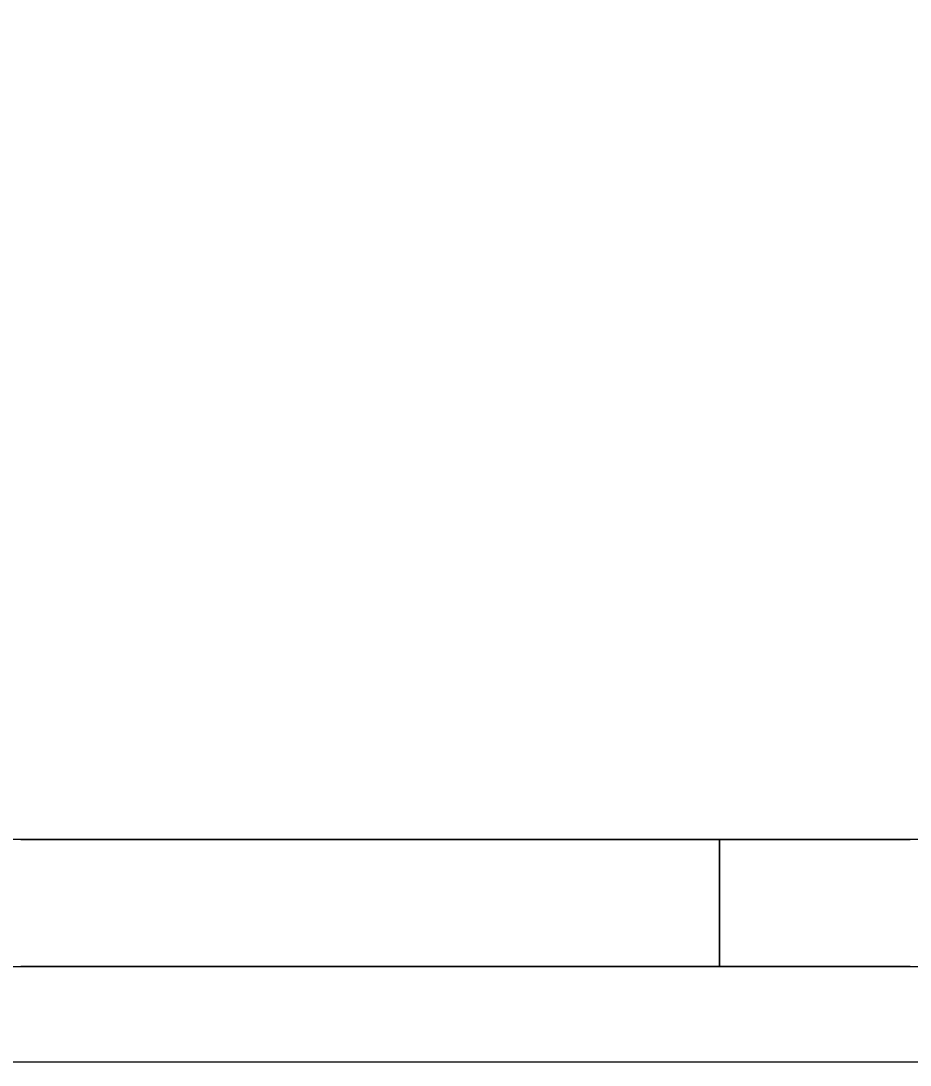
# Model space of a CAD drawing. Header units: millimetres. Extents: x 855 to 103073, y -1987 to 27400.
# Drawn here: x 31929.9 to 32069.9, y 7920.5 to 8084.9 of the extents above; entities that cross this region are included whole.
import ezdxf

# ---------------------------------------------------------------- set-up
doc = ezdxf.new("R2010")
doc.units = ezdxf.units.MM
doc.layers.add('A-ANNO-DIMS', color=7, linetype='Continuous', lineweight=9)
doc.layers.add('A-ANNO-DIMS-100', color=7, linetype='Continuous', lineweight=9)
doc.layers.add('A-WALL-FNSH-2', color=7, linetype='Continuous', lineweight=13, true_color=0x3c3c3c)
doc.layers.add('I-FURN-13', color=7, linetype='Continuous', lineweight=9, true_color=0xf0f0f0)
doc.styles.add('ISOCPEUR_3', font='isocpeur.ttf', dxfattribs={"width": 0.9, "height": 250})
doc.dimstyles.new('ISO-2_5_0_9К_БОЛЬШОЙ_3', dxfattribs={"dimscale": 304.8, "dimtxt": 248.995294, "dimasz": 0.492126, "dimexe": 0.393701, "dimexo": 0.984252, "dimgap": 0, "dimtad": 1, "dimdec": 0, "dimrnd": 10, "dimzin": 0, "dimdsep": 46, "dimtxsty": 'ISOCPEUR_3', "dimblk1": 'OBLIQUE', "dimblk2": 'OBLIQUE', "dimsah": 1, "dimcen": 0.09, "dimdle": 0.393701, "dimazin": 0, "dimtfac": 1, "dimtdec": 4, "dimtix": 1, "dimtmove": 0, "dimatfit": 3, "dimfxl": 1, "dimtvp": 1, "dimtolj": 1, "dimtzin": 0, "dimarcsym": 2})

# ---------------------------------------------------------------- blocks, each defined once
blk = doc.blocks.new('Бизиборд лего - бизиборд 1_21б-32328682-План разверток пом_ 1_02_ Этаж 1')
at = {"layer": 'I-FURN-13'}
for p, q in [((-1000, 20), (-1500, 20)), ((-1110, 20), (-1090, 20)), ((-1090, 20), (-1110, 20)), ((-1110, 20), (-1090, 20)), ((-1090, 20), (-1110, 20)), ((-1110, 20), (-1109.66, 20)), ((-1108.66, 20), (-1110, 20)), ((-1110, 20), (-1109.66, 20)), ((-1090, 20), (-1110, 20)), ((-1110, 20), (-1090, 20)), ((-1107.07, 20), (-1110, 20)), ((-1110, 20), (-1109.66, 20)), ((-1090, 20), (-1110, 20)), ((-1110, 20), (-1090, 20)), ((-1090, 20), (-1110, 20)), ((-1110, 20), (-1090, 20)), ((-1090, 20), (-1110, 20)), ((-1110, 20), (-1090, 20)), ((-1090, 20), (-1110, 20)), ((-1110, 20), (-1090, 20)), ((-1090, 20), (-1110, 20)), ((-1110, 20), (-1109.66, 20)), ((-1090, 20), (-1110, 20)), ((-1110, 20), (-1090, 20)), ((-1091.34, 20), (-1110, 20)), ((-1110, 20), (-1108.66, 20)), ((-1109.66, 20), (-1110, 20)), ((-1110, 20), (-1090, 20)), ((-1090, 20), (-1110, 20)), ((-1110, 20), (-1090, 20)), ((-1090, 20), (-1110, 20)), ((-1110, 20), (-1090, 20)), ((-1090, 20), (-1110, 20)), ((-1110, 20), (-1092.93, 20)), ((-1090, 20), (-1110, 20)), ((-1110, 20), (-1090, 20)), ((-1090, 20), (-1110, 20)), ((-1110, 20), (-1090, 20)), ((-1107.07, 20), (-1110, 20)), ((-1110, 20), (-1109.66, 20)), ((-1090, 20), (-1110, 20)), ((-1110, 20), (-1090, 20)), ((-1090, 20), (-1110, 20)), ((-1110, 20), (-1090, 20)), ((-1109.66, 20), (-1110, 20)), ((-1110, 20), (-1109.66, 20)), ((-1092.93, 20), (-1110, 20)), ((-1110, 20), (-1090, 20)), ((-1100, 20), (-1110, 20)), ((-1110, 20), (-1090, 20)), ((-1090, 20), (-1110, 20)), ((-1110, 20), (-1090, 20)), ((-1092.93, 20), (-1110, 20)), ((-1110, 20), (-1090, 20)), ((-1097.41, 20), (-1110, 20)), ((-1109.66, 20), (-1090, 20)), ((-1109.66, 20), (-1108.66, 20)), ((-1109.66, 20), (-1108.66, 20)), ((-1109.66, 20), (-1107.07, 20)), ((-1108.66, 20), (-1109.66, 20)), ((-1109.66, 20), (-1108.66, 20)), ((-1090.34, 20), (-1109.66, 20)), ((-1109.66, 20), (-1090, 20)), ((-1108.66, 20), (-1105.57, 20)), ((-1107.07, 20), (-1108.66, 20)), ((-1108.66, 20), (-1107.07, 20)), ((-1108.66, 20), (-1107.07, 20)), ((-1108.66, 20), (-1107.07, 20)), ((-1090, 20), (-1108.66, 20)), ((-1108.66, 20), (-1105, 20)), ((-1100, 20), (-1107.07, 20)), ((-1107.07, 20), (-1105, 20)), ((-1102.59, 20), (-1107.07, 20)), ((-1107.07, 20), (-1105, 20)), ((-1107.07, 20), (-1100, 20)), ((-1107.07, 20), (-1090, 20)), ((-1097.41, 20), (-1107.07, 20)), ((-1105, 20), (-1100.54, 20)), ((-1105, 20), (-1102.59, 20)), ((-1105, 20), (-1091.34, 20)), ((-1105, 20), (-1100, 20)), ((-1102.59, 20), (-1100, 20)), ((-1090, 20), (-1102.59, 20)), ((-1100, 20), (-1095.51, 20)), ((-1097.41, 20), (-1100, 20)), ((-1100, 20), (-1097.41, 20)), ((-1100, 20), (-1092.93, 20)), ((-1100, 20), (-1097.41, 20)), ((-1090, 20), (-1100, 20)), ((-1090, 20), (-1097.41, 20)), ((-1097.41, 20), (-1090, 20)), ((-1090, 20), (-1097.41, 20)), ((-1097.41, 20), (-1095, 20)), ((-1090, 20), (-1097.41, 20)), ((-1095, 20), (-1091.34, 20)), ((-1095, 20), (-1092.93, 20)), ((-1092.93, 20), (-1091.34, 20)), ((-1092.93, 20), (-1090, 20)), ((-1092.93, 20), (-1090, 20)), ((-1090, 20), (-1092.93, 20)), ((-1090, 20), (-1092.93, 20)), ((-1091.34, 20), (-1090, 20)), ((-1091.34, 20), (-1090.34, 20)), ((-1090, 20), (-1091.34, 20)), ((-1090.34, 20), (-1090, 20)), ((-1090, 20), (-1090.34, 20)), ((-1090, 20), (-1050, 20)), ((-1050, 20), (-1030.04, 20)), ((-1030.04, 20), (-1050, 20)), ((-1050, 20), (-1030.04, 20)), ((-1030.04, 20), (-1050, 20)), ((-1050, 20), (-1032.93, 20)), ((-1030.04, 20), (-1050, 20)), ((-1050, 20), (-1030.04, 20)), ((-1030.04, 20), (-1050, 20)), ((-1050, 20), (-1030.04, 20)), ((-1030.04, 20), (-1050, 20)), ((-1050, 20), (-1030.04, 20)), ((-1030.04, 20), (-1050, 20)), ((-1050, 20), (-1030.04, 20)), ((-1030.04, 20), (-1050, 20)), ((-1050, 20), (-1030.04, 20)), ((-1045, 20), (-1050, 20)), ((-1050, 20), (-1030.04, 20)), ((-1030.04, 20), (-1050, 20)), ((-1050, 20), (-1030.04, 20)), ((-1030.04, 20), (-1050, 20)), ((-1050, 20), (-1035, 20)), ((-1040, 20), (-1050, 20)), ((-1050, 20), (-1030.04, 20)), ((-1049.66, 20), (-1050, 20)), ((-1050, 20), (-1048.66, 20)), ((-1030.04, 20), (-1050, 20)), ((-1050, 20), (-1030.04, 20)), ((-1030.04, 20), (-1050, 20)), ((-1050, 20), (-1030.04, 20)), ((-1030.04, 20), (-1050, 20)), ((-1050, 20), (-1030.04, 20)), ((-1030.04, 20), (-1050, 20)), ((-1050, 20), (-1030.04, 20)), ((-1030.04, 20), (-1050, 20)), ((-1050, 20), (-1035, 20)), ((-1030.04, 20), (-1050, 20)), ((-1050, 20), (-1030.04, 20)), ((-1042.59, 20), (-1050, 20)), ((-1050, 20), (-1035, 20)), ((-1049.66, 20), (-1050, 20)), ((-1050, 20), (-1030.04, 20)), ((-1048.66, 20), (-1050, 20)), ((-1050, 20), (-1035, 20)), ((-1030.04, 20), (-1050, 20)), ((-1050, 20), (-1047.07, 20)), ((-1045, 20), (-1050, 20)), ((-1050, 20), (-1030.04, 20)), ((-1037.41, 20), (-1050, 20)), ((-1050, 20), (-1030.04, 20)), ((-1030.04, 20), (-1050, 20)), ((-1050, 20), (-1030.04, 20)), ((-1030.04, 20), (-1050, 20)), ((-1050, 20), (-1030, 20)), ((-1030.34, 20), (-1050, 20)), ((-1048.66, 20), (-1049.66, 20)), ((-1047.07, 20), (-1049.66, 20)), ((-1048.66, 20), (-1045.21, 20)), ((-1030.04, 20), (-1048.66, 20)), ((-1048.66, 20), (-1047.07, 20)), ((-1030.04, 20), (-1048.66, 20)), ((-1047.07, 20), (-1045, 20)), ((-1042.59, 20), (-1047.07, 20)), ((-1047.07, 20), (-1030.04, 20)), ((-1045, 20), (-1040.18, 20)), ((-1030.04, 20), (-1045, 20)), ((-1045, 20), (-1042.59, 20)), ((-1040, 20), (-1045, 20)), ((-1042.59, 20), (-1030.04, 20)), ((-1037.41, 20), (-1042.59, 20)), ((-1032.93, 20), (-1042.59, 20)), ((-1040, 20), (-1035.15, 20)), ((-1031.34, 20), (-1040, 20)), ((-1030.04, 20), (-1040, 20)), ((-1030.04, 20), (-1037.41, 20)), ((-1032.93, 20), (-1037.41, 20)), ((-1035, 20), (-1031.34, 20)), ((-1035, 20), (-1032.93, 20)), ((-1035, 20), (-1030.04, 20)), ((-1035, 20), (-1032.93, 20)), ((-1035, 20), (-1032.93, 20)), ((-1032.93, 20), (-1030.04, 20)), ((-1032.93, 20), (-1031.34, 20)), ((-1032.93, 20), (-1030.04, 20)), ((-1030.04, 20), (-1032.93, 20)), ((-1032.93, 20), (-1031.34, 20)), ((-1030.04, 20), (-1032.93, 20)), ((-1031.34, 20), (-1030.34, 20)), ((-1030.34, 20), (-1031.34, 20)), ((-1031.34, 20), (-1030.04, 20)), ((-1030.34, 20), (-1030.04, 20)), ((-1030.04, 20), (-1030.34, 20)), ((-1030, 20), (-1030.34, 20)), ((-1030.04, 20), (-1030, 20)), ((-1030, 20), (-1030.04, 20)), ((-1030.04, 20), (-1030, 20)), ((-1030, 20), (-1030.04, 20)), ((-1030.04, 20), (-1030, 20)), ((-1030, 20), (-1030.04, 20)), ((-1030.04, 20), (-1030, 20)), ((-1030, 20), (-1030.04, 20)), ((-1030.04, 20), (-1030, 20)), ((-1030, 20), (-1030.04, 20)), ((-1030.04, 20), (-1030, 20)), ((-1030, 20), (-1030.04, 20)), ((-1030.04, 20), (-1030, 20)), ((-1030, 20), (-1030.04, 20)), ((-1030.04, 20), (-1030, 20)), ((-1030, 20), (-1030.04, 20)), ((-1030.04, 20), (-1030, 20)), ((-1030, 20), (-1030.04, 20)), ((-1030.04, 20), (-1030, 20)), ((-1030, 20), (-1030.04, 20)), ((-1030.04, 20), (-1030, 20)), ((-1030, 20), (-1030.04, 20)), ((-1030.04, 20), (-1030, 20)), ((-1030, 20), (-1030.04, 20)), ((-1030.04, 20), (-1030, 20)), ((-1030, 20), (-1030.04, 20)), ((-1030.04, 20), (-1030, 20)), ((-1030, 20), (-1030.04, 20)), ((-1030.04, 20), (-1030, 20)), ((-1030, 20), (-1030.04, 20)), ((-1030.04, 20), (-1030, 20)), ((-1030, 20), (-1030.04, 20)), ((-1030.04, 20), (-1030, 20)), ((-1030, 20), (-1030.04, 20)), ((-1030.04, 20), (-1030, 20)), ((-1030, 20), (-1030.04, 20)), ((-1030.04, 20), (-1030, 20)), ((-1030, 20), (-1030.04, 20)), ((-1030.04, 20), (-1030, 20)), ((-1030, 20), (-1030.04, 20)), ((-1030.04, 20), (-1030, 20)), ((-1030, 20), (-1030.04, 20)), ((-1030.04, 20), (-1030, 20)), ((-1030, 20), (-1030.04, 20)), ((-1030.04, 20), (-1030, 20)), ((-1030, 20), (-1030.04, 20)), ((-1030.04, 20), (-1030, 20)), ((-1030, 20), (-1030.04, 20)), ((-1030.04, 20), (-1030, 20)), ((-1030, 20), (-1030.04, 20)), ((-1030.04, 20), (-1030, 20)), ((-1030, 20), (-1030.04, 20)), ((-1030, 20), (-1000, 20)), ((-1000, 0), (-1000, 20)), ((-1000, 20), (-1000, 0)), ((-500, 20), (-1000, 20)), ((-1000, 20), (-1000, 0)), ((-1000, 0), (-1000, 20)), ((-1000, 20), (-970, 20)), ((-1500, 0), (-1000, 0)), ((-1090, 0), (-1110, 0)), ((-1110, 0), (-1090, 0)), ((-1090, 0), (-1110, 0)), ((-1110, 0), (-1107.07, 0)), ((-1108.66, 0), (-1110, 0)), ((-1110, 0), (-1095, 0)), ((-1090, 0), (-1110, 0)), ((-1110, 0), (-1090, 0)), ((-1090, 0), (-1110, 0)), ((-1110, 0), (-1090, 0)), ((-1109.66, 0), (-1110, 0)), ((-1110, 0), (-1090, 0)), ((-1090, 0), (-1110, 0)), ((-1110, 0), (-1090, 0)), ((-1090, 0), (-1110, 0)), ((-1110, 0), (-1090, 0)), ((-1090, 0), (-1110, 0)), ((-1110, 0), (-1092.93, 0)), ((-1090, 0), (-1110, 0)), ((-1110, 0), (-1090, 0)), ((-1090, 0), (-1110, 0)), ((-1110, 0), (-1090, 0)), ((-1090, 0), (-1110, 0)), ((-1110, 0), (-1092.93, 0)), ((-1090, 0), (-1110, 0)), ((-1110, 0), (-1092.93, 0)), ((-1090, 0), (-1110, 0)), ((-1110, 0), (-1095, 0)), ((-1090, 0), (-1110, 0)), ((-1110, 0), (-1090, 0)), ((-1090, 0), (-1110, 0)), ((-1110, 0), (-1090, 0)), ((-1108.66, 0), (-1110, 0)), ((-1110, 0), (-1090, 0)), ((-1090, 0), (-1110, 0)), ((-1110, 0), (-1090, 0)), ((-1090, 0), (-1110, 0)), ((-1110, 0), (-1107.07, 0)), ((-1095, 0), (-1110, 0)), ((-1110, 0), (-1108.66, 0)), ((-1090, 0), (-1110, 0)), ((-1110, 0), (-1090, 0)), ((-1090, 0), (-1110, 0)), ((-1110, 0), (-1090, 0)), ((-1090, 0), (-1110, 0)), ((-1110, 0), (-1090, 0)), ((-1090, 0), (-1110, 0)), ((-1110, 0), (-1109.66, 0)), ((-1090, 0), (-1110, 0)), ((-1110, 0), (-1090, 0)), ((-1090, 0), (-1110, 0)), ((-1110, 0), (-1090, 0)), ((-1109.66, 0), (-1110, 0)), ((-1110, 0), (-1109.66, 0)), ((-1090.34, 0), (-1109.66, 0)), ((-1109.66, 0), (-1108.66, 0)), ((-1100, 0), (-1109.66, 0)), ((-1109.66, 0), (-1108.66, 0)), ((-1105.57, 0), (-1108.66, 0)), ((-1108.66, 0), (-1105.57, 0)), ((-1105.57, 0), (-1108.66, 0)), ((-1090, 0), (-1108.66, 0)), ((-1102.59, 0), (-1108.66, 0)), ((-1108.66, 0), (-1090, 0)), ((-1108.66, 0), (-1107.07, 0)), ((-1108.66, 0), (-1107.07, 0)), ((-1107.07, 0), (-1100, 0)), ((-1107.07, 0), (-1102.59, 0)), ((-1107.07, 0), (-1105, 0)), ((-1107.07, 0), (-1105, 0)), ((-1100.54, 0), (-1105, 0)), ((-1105, 0), (-1100.54, 0)), ((-1100.54, 0), (-1105, 0)), ((-1105, 0), (-1102.59, 0)), ((-1105, 0), (-1102.59, 0)), ((-1095, 0), (-1102.59, 0)), ((-1102.59, 0), (-1090, 0)), ((-1102.59, 0), (-1095, 0)), ((-1102.59, 0), (-1100, 0)), ((-1095.51, 0), (-1100, 0)), ((-1100, 0), (-1095.51, 0)), ((-1095.51, 0), (-1100, 0)), ((-1100, 0), (-1091.34, 0)), ((-1090.34, 0), (-1100, 0)), ((-1100, 0), (-1097.41, 0)), ((-1097.41, 0), (-1095, 0)), ((-1091.34, 0), (-1095, 0)), ((-1095, 0), (-1091.34, 0)), ((-1091.34, 0), (-1095, 0)), ((-1095, 0), (-1090, 0)), ((-1095, 0), (-1090, 0)), ((-1092.93, 0), (-1095, 0)), ((-1090.34, 0), (-1095, 0)), ((-1095, 0), (-1092.93, 0)), ((-1095, 0), (-1092.93, 0)), ((-1092.93, 0), (-1090, 0)), ((-1092.93, 0), (-1091.34, 0)), ((-1092.93, 0), (-1090, 0)), ((-1091.34, 0), (-1092.93, 0)), ((-1092.93, 0), (-1090, 0)), ((-1092.93, 0), (-1090.34, 0)), ((-1091.34, 0), (-1090, 0)), ((-1091.34, 0), (-1090.34, 0)), ((-1090.34, 0), (-1091.34, 0)), ((-1090, 0), (-1090.34, 0)), ((-1090.34, 0), (-1090, 0)), ((-1090, 0), (-1090.34, 0)), ((-1090, 0), (-1090.34, 0)), ((-1090, 0), (-1090.34, 0)), ((-1090.34, 0), (-1090, 0)), ((-1050, 0), (-1090, 0)), ((-1090, 0), (-1050, 0)), ((-1050, 0), (-1090, 0)), ((-1030, 0), (-1050, 0)), ((-1050, 0), (-1030, 0)), ((-1031.34, 0), (-1050, 0)), ((-1050, 0), (-1040, 0)), ((-1030, 0), (-1050, 0)), ((-1050, 0), (-1037.41, 0)), ((-1030, 0), (-1050, 0)), ((-1050, 0), (-1030, 0)), ((-1030, 0), (-1050, 0)), ((-1050, 0), (-1030, 0)), ((-1049.66, 0), (-1050, 0)), ((-1050, 0), (-1048.66, 0)), ((-1030, 0), (-1050, 0)), ((-1050, 0), (-1030, 0)), ((-1030, 0), (-1050, 0)), ((-1050, 0), (-1030, 0)), ((-1030, 0), (-1050, 0)), ((-1050, 0), (-1030, 0)), ((-1030, 0), (-1050, 0)), ((-1050, 0), (-1047.07, 0)), ((-1030, 0), (-1050, 0)), ((-1050, 0), (-1030, 0)), ((-1048.66, 0), (-1050, 0)), ((-1050, 0), (-1035, 0)), ((-1030, 0), (-1050, 0)), ((-1050, 0), (-1045, 0)), ((-1037.41, 0), (-1050, 0)), ((-1050, 0), (-1030.34, 0)), ((-1030, 0), (-1050, 0)), ((-1050, 0), (-1030, 0)), ((-1030, 0), (-1050, 0)), ((-1050, 0), (-1030, 0)), ((-1049.66, 0), (-1050, 0)), ((-1050, 0), (-1030, 0)), ((-1030, 0), (-1050, 0)), ((-1050, 0), (-1030, 0)), ((-1035, 0), (-1050, 0)), ((-1050, 0), (-1030, 0)), ((-1049.66, 0), (-1050, 0)), ((-1050, 0), (-1049.66, 0)), ((-1030, 0), (-1050, 0)), ((-1050, 0), (-1030, 0)), ((-1030, 0), (-1050, 0)), ((-1050, 0), (-1030, 0)), ((-1030, 0), (-1050, 0)), ((-1050, 0), (-1030, 0)), ((-1030, 0), (-1050, 0)), ((-1050, 0), (-1030, 0)), ((-1030, 0), (-1050, 0)), ((-1050, 0), (-1030, 0)), ((-1030, 0), (-1050, 0)), ((-1050, 0), (-1030, 0)), ((-1037.41, 0), (-1050, 0)), ((-1050, 0), (-1048.66, 0)), ((-1048.66, 0), (-1049.66, 0)), ((-1048.66, 0), (-1049.66, 0)), ((-1048.66, 0), (-1049.66, 0)), ((-1049.66, 0), (-1048.66, 0)), ((-1045.21, 0), (-1048.66, 0)), ((-1048.66, 0), (-1045.21, 0)), ((-1045.21, 0), (-1048.66, 0)), ((-1047.07, 0), (-1048.66, 0)), ((-1048.66, 0), (-1040, 0)), ((-1030, 0), (-1048.66, 0)), ((-1040, 0), (-1048.66, 0)), ((-1047.07, 0), (-1048.66, 0)), ((-1048.66, 0), (-1047.07, 0)), ((-1048.66, 0), (-1047.07, 0)), ((-1045, 0), (-1047.07, 0)), ((-1047.07, 0), (-1030, 0)), ((-1045, 0), (-1047.07, 0)), ((-1047.07, 0), (-1045, 0)), ((-1047.07, 0), (-1045, 0)), ((-1040.18, 0), (-1045, 0)), ((-1045, 0), (-1040.18, 0)), ((-1040.18, 0), (-1045, 0)), ((-1042.59, 0), (-1045, 0)), ((-1045, 0), (-1030, 0)), ((-1042.59, 0), (-1045, 0)), ((-1045, 0), (-1040, 0)), ((-1045, 0), (-1042.59, 0)), ((-1040, 0), (-1042.59, 0)), ((-1040, 0), (-1042.59, 0)), ((-1042.59, 0), (-1035, 0)), ((-1035.15, 0), (-1040, 0)), ((-1040, 0), (-1035.15, 0)), ((-1035.15, 0), (-1040, 0)), ((-1040, 0), (-1030.34, 0)), ((-1037.41, 0), (-1040, 0)), ((-1040, 0), (-1030, 0)), ((-1032.93, 0), (-1040, 0)), ((-1037.41, 0), (-1040, 0)), ((-1040, 0), (-1037.41, 0)), ((-1037.41, 0), (-1030, 0)), ((-1035, 0), (-1037.41, 0)), ((-1035, 0), (-1037.41, 0)), ((-1035, 0), (-1037.41, 0)), ((-1037.41, 0), (-1032.93, 0)), ((-1035, 0), (-1037.41, 0)), ((-1031.34, 0), (-1035, 0)), ((-1035, 0), (-1031.34, 0)), ((-1031.34, 0), (-1035, 0)), ((-1030.34, 0), (-1035, 0)), ((-1035, 0), (-1030.34, 0)), ((-1030, 0), (-1035, 0)), ((-1030, 0), (-1035, 0)), ((-1032.93, 0), (-1035, 0)), ((-1030, 0), (-1035, 0)), ((-1035, 0), (-1032.93, 0)), ((-1031.34, 0), (-1032.93, 0)), ((-1031.34, 0), (-1032.93, 0)), ((-1032.93, 0), (-1031.34, 0)), ((-1032.93, 0), (-1031.34, 0)), ((-1030.34, 0), (-1031.34, 0)), ((-1030, 0), (-1031.34, 0)), ((-1030.34, 0), (-1031.34, 0)), ((-1031.34, 0), (-1030.34, 0)), ((-1031.34, 0), (-1030, 0)), ((-1030, 0), (-1030.34, 0)), ((-1030.34, 0), (-1030, 0)), ((-1030, 0), (-1030.34, 0)), ((-1030.34, 0), (-1030, 0)), ((-1030.34, 0), (-1030, 0)), ((-1030, 0), (-1030.34, 0)), ((-1030.34, 0), (-1030, 0)), ((-970, 0), (-1030, 0)), ((-1030, 0), (-970, 0)), ((-1000, 0), (-1030, 0)), ((-1000, 0), (-500, 0)), ((-970, 0), (-1000, 0))]:
    blk.add_line(p, q, dxfattribs=at)
blk = doc.blocks.new('DIMBLOCK41-План разверток пом_ 1_02_ Этаж 1')
at = {"layer": 'A-ANNO-DIMS-100', "lineweight": 20}
for p, q in [((21987.9, 10500), (21912.9, 10575)), ((21987.9, 10500), (22062.9, 10425)), ((21987.9, 7800), (21912.9, 7875)), ((21987.9, 7800), (22062.9, 7725))]:
    blk.add_line(p, q, dxfattribs=at)
at = {"layer": 'A-ANNO-DIMS-100'}
for p, q in [((32358.01, 10500), (21867.9, 10500)), ((21987.9, 10500), (21987.9, 7680)), ((21987.9, 10500), (32358.01, 10500)), ((21793.96, 7800), (22107.9, 7800)), ((21987.9, 7800), (21793.96, 7800))]:
    blk.add_line(p, q, dxfattribs=at)
at = {"layer": 'A-ANNO-DIMS-100', "color": 0, "insert": (21661.28, 8833.97), "char_height": 250, "width": 758.478, "attachment_point": 1, "rotation": 90, "line_spacing_factor": 1.149209, "style": 'ISOCPEUR_3'}
blk.add_mtext('2700', dxfattribs=at)
blk = doc.blocks.new('_Oblique')
at = {"color": 0, "linetype": 'ByBlock', "lineweight": -2}
blk.add_line((-0.5, -0.5), (0.5, 0.5), dxfattribs=at)

msp = doc.modelspace()

# ---------------------------------------------------------------- linework, layer by layer
at = {"layer": 'A-WALL-FNSH-2'}
msp.add_line((30457.38, 7921), (35622.38, 7921), dxfattribs=at)

# ---------------------------------------------------------------- block references
at = {"layer": 'I-FURN-13'}
msp.add_blockref('Бизиборд лего - бизиборд 1_21б-32328682-План разверток пом_ 1_02_ Этаж 1', (33039.88, 7936), dxfattribs=at)

# ---------------------------------------------------------------- dimensions: what is measured, and where the dimension line sits
at = {"layer": 'A-ANNO-DIMS'}
dim = msp.add_linear_dim(base=(21987.9, 7800), p1=(32658.01, 10500), p2=(22093.96, 7800), angle=90, dimstyle='ISO-2_5_0_9К_БОЛЬШОЙ_3', override={"dimpost": '<>', "dimfxl": 10903.625256}, dxfattribs=at)
dim.commit()
dim.dimension.update_dxf_attribs({"geometry": 'DIMBLOCK41-План разверток пом_ 1_02_ Этаж 1', "text_midpoint": (21862.9, 9150)})

doc.saveas('drawing.dxf')
